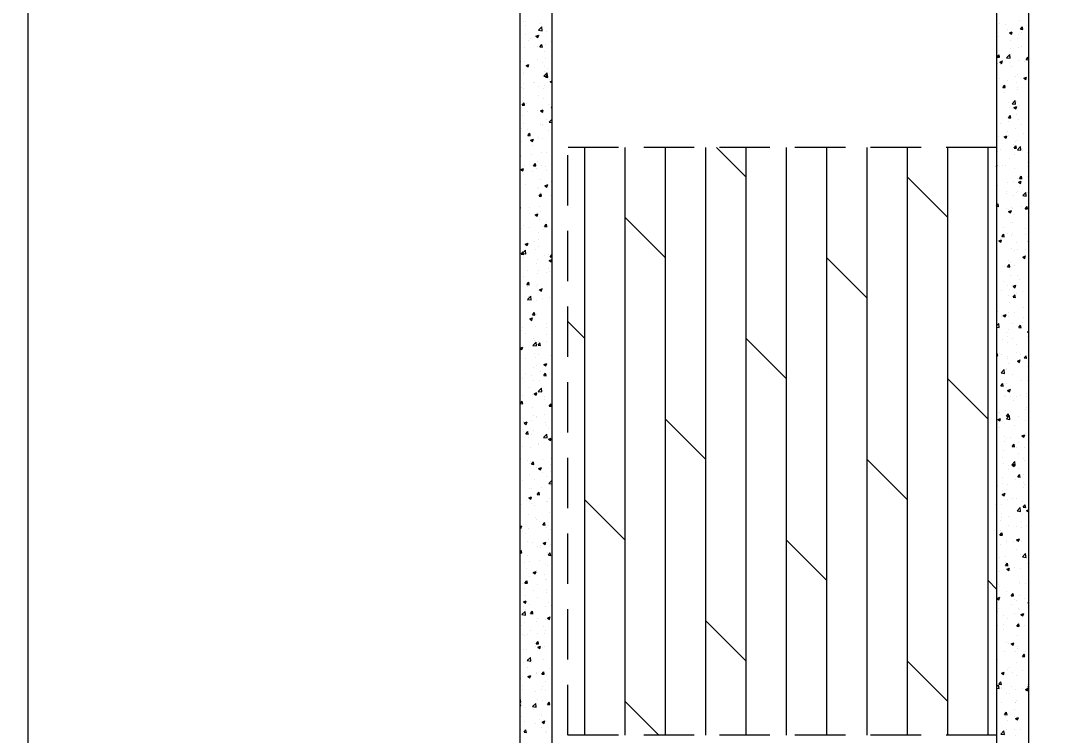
# Model space of a CAD drawing. Header units: millimetres. Extents: x 115500 to 206800, y -6300 to 53700.
# Drawn here: x 120652 to 127102, y 19598 to 24099 of the extents above; entities that cross this region are included whole.
import ezdxf

# ---------------------------------------------------------------- set-up
doc = ezdxf.new("R2010")
doc.units = ezdxf.units.MM
doc.linetypes.add('HIDDEN2', pattern=[4.7625, 3.175, -1.5875])
doc.layers.get('Defpoints').update_dxf_attribs({"color": 151, "lineweight": 9})
for name, color, linetype, lineweight in [('HT_Dim Grid$0$NDC_S_DIM', 1, 'Continuous', 15), ('NDC_S_BEAM', 3, 'HIDDEN2', 20), ('NDC_S_HATCH MATERIAL', 8, 'Continuous', 13), ('NDC_S_SLAB', 2, 'Continuous', 20)]:
    doc.layers.add(name, color=color, linetype=linetype, lineweight=lineweight)
doc.styles.add('HT_Dim Grid$0$NDC_DIM', font='', dxfattribs={"width": 0.75})
doc.styles.get('HT_Dim Grid$0$NDC_DIM').set_extended_font_data('Dotum')
doc.dimstyles.new('HT_Dim Grid$0$NDC_dim_150', dxfattribs={"dimscale": 150, "dimtxt": 2.5, "dimasz": 1.5, "dimexe": 1.5, "dimexo": 2.5, "dimgap": 1, "dimtad": 1, "dimdec": 0, "dimzin": 0, "dimdsep": 46, "dimtxsty": 'HT_Dim Grid$0$NDC_DIM', "dimblk": 'HT_Dim Grid$0$DIMMARK', "dimcen": 0.09, "dimdle": 1.2, "dimclrd": 1, "dimclre": 1, "dimclrt": 3, "dimadec": 0, "dimazin": 0, "dimtfac": 1, "dimtdec": 0, "dimtix": 1, "dimtofl": 0, "dimtmove": 0, "dimatfit": 3, "dimfxl": 8, "dimfxlon": 1, "dimtolj": 1, "dimtzin": 0, "dimarcsym": 0})

# ---------------------------------------------------------------- blocks, each defined once
blk = doc.blocks.new('HT_Dim Grid$0$DIMMARK')
at = {"layer": 'HT_Dim Grid$0$NDC_S_DIM', "color": 1}
blk.add_line((-1.5, 0), (1, 0), dxfattribs=at)
at = {"layer": 'HT_Dim Grid$0$NDC_S_DIM', "color": 2, "const_width": 0.1}
blk.add_lwpolyline([(-0.424, -0.424), (0.424, 0.424)], dxfattribs=at)
blk = doc.blocks.new('*D50')
at = {"layer": 'Defpoints', "color": 0, "ltscale": 200, "transparency": 16777216}
for p in [(117900, 38500), (130700, 38500), (130700, 8900)]:
    blk.add_point(p, dxfattribs=at)
at = {"layer": 'HT_Dim Grid$0$NDC_S_DIM', "color": 1, "lineweight": -2, "ltscale": 200, "transparency": 16777216}
for p, q in [((119100, 38500), (117675, 38500)), ((117900, 9125), (117900, 38275)), ((119100, 8900), (117675, 8900))]:
    blk.add_line(p, q, dxfattribs=at)
at = {"layer": 'HT_Dim Grid$0$NDC_S_DIM', "color": 1, "lineweight": -2, "ltscale": 200, "transparency": 16777216, "xscale": 225, "yscale": 225, "zscale": 225}
for p, rotation in [((117900, 38500), 90), ((117900, 8900), 270)]:
    blk.add_blockref('HT_Dim Grid$0$DIMMARK', p, dxfattribs=dict(at, rotation=rotation))
at = {"layer": 'HT_Dim Grid$0$NDC_S_DIM', "color": 3, "ltscale": 200, "transparency": 16777216, "insert": (117562.2, 23700), "char_height": 375, "attachment_point": 5, "rotation": 90, "style": 'HT_Dim Grid$0$NDC_DIM'}
blk.add_mtext('\\A1;29600', dxfattribs=at)
blk = doc.blocks.new('*D70')
at = {"layer": 'Defpoints', "color": 0, "ltscale": 200, "transparency": 16777216}
for p in [(119100, 28200), (130700, 28200), (130700, 19200)]:
    blk.add_point(p, dxfattribs=at)
at = {"layer": 'HT_Dim Grid$0$NDC_S_DIM', "color": 1, "lineweight": -2, "ltscale": 200, "transparency": 16777216}
for p, q in [((120300, 28200), (118875, 28200)), ((119100, 19425), (119100, 27975)), ((120300, 19200), (118875, 19200))]:
    blk.add_line(p, q, dxfattribs=at)
at = {"layer": 'HT_Dim Grid$0$NDC_S_DIM', "color": 1, "lineweight": -2, "ltscale": 200, "transparency": 16777216, "xscale": 225, "yscale": 225, "zscale": 225}
for p, rotation in [((119100, 28200), 90), ((119100, 19200), 270)]:
    blk.add_blockref('HT_Dim Grid$0$DIMMARK', p, dxfattribs=dict(at, rotation=rotation))
at = {"layer": 'HT_Dim Grid$0$NDC_S_DIM', "color": 3, "ltscale": 200, "transparency": 16777216, "insert": (118762.2, 23700), "char_height": 375, "attachment_point": 5, "rotation": 90, "style": 'HT_Dim Grid$0$NDC_DIM'}
blk.add_mtext('\\A1;9000', dxfattribs=at)

msp = doc.modelspace()

# ---------------------------------------------------------------- linework, layer by layer
at = {"layer": 'Defpoints'}
msp.add_lwpolyline([(120700, 48500), (201600, 48500), (201600, -1100), (120700, -1100)], close=True, dxfattribs=at)
msp.add_lwpolyline([(120700, 48500), (201600, 48500), (201600, -1100), (120700, -1100)], close=True, dxfattribs=at)
at = {"layer": 'NDC_S_BEAM', "ltscale": 100}
for p, q in [((126800, 23300), (124100, 23300)), ((124100, 19600), (124100, 23300)), ((126800, 19600), (124100, 19600))]:
    msp.add_line(p, q, dxfattribs=at)
at = {"layer": 'NDC_S_HATCH MATERIAL', "linetype": 'Continuous', "ltscale": 100}
for p, q in [((123821.6, 24095.5), (123821.6, 24095.5)), ((123832.7, 24070.5), (123832.7, 24070.5)), ((123834.3, 24095.7), (123834.3, 24095.7)), ((123915, 24037.9), (123934.8, 24058.5)), ((123928.9, 24083.2), (123928.9, 24083.2)), ((123937.6, 24034.3), (123934.8, 24058.5)), ((126815.7, 24082.2), (126815.7, 24082.2)), ((126855.1, 24076.5), (126855.1, 24076.5)), ((126944, 24098.5), (126944, 24098.5)), ((126950.8, 24044.3), (126963.1, 24058.9)), ((126965.7, 24042.9), (126962.8, 24058.8)), ((126990.7, 24070.8), (126990.7, 24070.8)), ((123831.3, 24011.2), (123831.3, 24011.2)), ((123898.9, 24000.4), (123911.6, 23991.8)), ((123899, 24000.4), (123916.7, 24007.2)), ((123911.6, 23991.8), (123916.7, 24007.2)), ((123915, 24038), (123937.6, 24034.5)), ((123918.6, 24006.6), (123918.6, 24006.6)), ((123963.2, 24030.2), (123963.2, 24030.2)), ((126812.6, 23997.6), (126812.6, 23997.6)), ((126869.9, 24042), (126869.9, 24042)), ((126881, 24021.9), (126898.8, 24028.7)), ((126881, 24021.8), (126893.6, 24013.3)), ((126893.6, 24013.3), (126898.8, 24028.6)), ((126940.9, 24013.9), (126940.9, 24013.9)), ((126950.8, 24044.3), (126966, 24042.9)), ((126957.2, 24024.9), (126957.2, 24024.9)), ((123828.2, 23926.6), (123828.2, 23926.6)), ((123854.2, 23972), (123854.2, 23972)), ((123862.1, 23983), (123862.1, 23983)), ((123907.7, 23937.9), (123907.7, 23937.9)), ((123924.2, 23933.1), (123936.4, 23947.7)), ((123924.2, 23933.1), (123939.4, 23931.8)), ((123939.1, 23931.7), (123936.1, 23947.7)), ((123960.1, 23945.7), (123960.1, 23945.7)), ((123989.8, 23966.3), (123989.8, 23966.3)), ((126886.6, 23975.8), (126886.6, 23975.8)), ((126930.8, 23986.2), (126930.8, 23986.2)), ((126937.8, 23929.3), (126937.8, 23929.3)), ((126954, 23933.1), (126954, 23933.1)), ((123955.7, 23903.9), (123955.7, 23903.9)), ((126803.9, 23869.2), (126816.1, 23883.8)), ((126803.9, 23869.2), (126819.1, 23867.8)), ((126809.5, 23913.1), (126809.5, 23913.1)), ((126818.8, 23867.8), (126815.8, 23883.7)), ((126863.2, 23864.9), (126883, 23885.5)), ((126863.2, 23865), (126885.8, 23861.5)), ((126879.6, 23871.9), (126879.6, 23871.9)), ((126885.8, 23861.3), (126882.9, 23885.5)), ((126890.4, 23924.7), (126890.4, 23924.7)), ((126986.1, 23853.2), (126998.3, 23867.8)), ((127000, 23857.1), (126998, 23867.8)), ((123803.7, 23842.9), (123803.7, 23842.9)), ((123825.1, 23842.1), (123825.1, 23842.1)), ((123837.1, 23816.2), (123849.8, 23807.6)), ((123837.2, 23816.2), (123854.9, 23823.1)), ((123849.8, 23807.6), (123854.9, 23823)), ((123888.9, 23803.7), (123888.9, 23803.7)), ((123908.1, 23855.1), (123908.1, 23855.1)), ((123939.3, 23837.2), (123939.3, 23837.2)), ((123952.5, 23812.1), (123952.5, 23812.1)), ((123957, 23861.1), (123957, 23861.1)), ((123968.9, 23799.3), (123968.9, 23799.3)), ((126806.4, 23828.5), (126806.4, 23828.5)), ((126819.2, 23837.7), (126837, 23844.5)), ((126819.2, 23837.6), (126831.8, 23829.1)), ((126823.6, 23824.6), (126823.6, 23824.6)), ((126831.8, 23829.1), (126837, 23844.4)), ((126837.2, 23846), (126837.2, 23846)), ((126887.2, 23832.9), (126887.2, 23832.9)), ((126890.7, 23811.9), (126890.7, 23811.9)), ((126934.7, 23844.8), (126934.7, 23844.8)), ((126972.8, 23840.3), (126972.8, 23840.3)), ((126983.4, 23845.6), (126983.4, 23845.6)), ((126986.1, 23853.2), (127000, 23852)), ((123820.8, 23773.9), (123820.8, 23773.9)), ((123822, 23757.5), (123822, 23757.5)), ((123948.7, 23748.4), (123968.5, 23769)), ((123948.7, 23748.5), (123971.3, 23745)), ((123953.9, 23776.5), (123953.9, 23776.5)), ((123959.4, 23742.1), (123971.7, 23756.7)), ((123959.4, 23742.1), (123974.6, 23740.7)), ((123971.2, 23744.9), (123968.4, 23769)), ((123974.3, 23740.7), (123971.4, 23756.6)), ((126803.3, 23744), (126803.3, 23744)), ((126916.6, 23745.4), (126916.6, 23745.4)), ((126931.6, 23760.2), (126931.6, 23760.2)), ((126970.8, 23735.4), (126988.6, 23742.2)), ((126970.8, 23735.3), (126983.4, 23726.8)), ((126983.4, 23726.8), (126988.6, 23742.2)), ((123807.8, 23679), (123807.8, 23679)), ((123818.9, 23672.9), (123818.9, 23672.9)), ((123822.1, 23703.6), (123822.1, 23703.6)), ((123885.7, 23711.9), (123885.7, 23711.9)), ((123889.8, 23707.4), (123889.8, 23707.4)), ((123917.8, 23685), (123917.8, 23685)), ((123943.3, 23673.3), (123943.3, 23673.3)), ((123950.8, 23692), (123950.8, 23692)), ((123981.9, 23724.6), (123981.9, 23724.6)), ((123988.7, 23713.9), (124000, 23706.3)), ((123988.8, 23714), (124000, 23718.3)), ((126820.4, 23732.8), (126820.4, 23732.8)), ((126839.1, 23678.1), (126851.4, 23692.7)), ((126839.1, 23678.1), (126854.3, 23676.8)), ((126854, 23676.7), (126851.1, 23692.6)), ((126869.2, 23720.3), (126869.2, 23720.3)), ((126922.2, 23711.2), (126922.2, 23711.2)), ((126928.5, 23675.7), (126928.5, 23675.7)), ((123818.8, 23611.7), (123818.8, 23611.7)), ((123915, 23624.4), (123915, 23624.4)), ((123947.7, 23607.4), (123947.7, 23607.4)), ((126800.2, 23659.4), (126800.2, 23659.4)), ((126849.7, 23645.2), (126849.7, 23645.2)), ((126930, 23664.6), (126930, 23664.6)), ((123812.5, 23567), (123824.7, 23581.5)), ((123812.5, 23567), (123827.7, 23565.6)), ((123815.8, 23588.4), (123815.8, 23588.4)), ((123827.4, 23565.6), (123824.4, 23581.5)), ((123839.3, 23578.3), (123839.3, 23578.3)), ((123974.8, 23572.6), (123974.8, 23572.6)), ((123994.7, 23551), (124000, 23557.4)), ((123994.7, 23551), (124000, 23550.5)), ((126872.8, 23581.4), (126872.8, 23581.4)), ((126878.9, 23550.2), (126878.9, 23550.2)), ((126896.9, 23575.4), (126916.7, 23596)), ((126896.9, 23575.5), (126919.4, 23572)), ((126909, 23551.2), (126926.8, 23558.1)), ((126909, 23551.2), (126921.6, 23542.6)), ((126919.4, 23571.9), (126916.6, 23596)), ((126921.6, 23542.6), (126926.8, 23558)), ((126925.4, 23591.1), (126925.4, 23591.1)), ((126926.3, 23547.2), (126926.3, 23547.2)), ((126943.3, 23566.2), (126943.3, 23566.2)), ((123812.7, 23503.8), (123812.7, 23503.8)), ((123848.2, 23524.2), (123848.2, 23524.2)), ((123907.3, 23533.4), (123907.3, 23533.4)), ((123926.9, 23529.7), (123939.6, 23521.2)), ((123927, 23529.8), (123944.8, 23536.6)), ((123939.6, 23521.2), (123944.7, 23536.5)), ((123944.6, 23522.9), (123944.6, 23522.9)), ((123968.2, 23477.7), (123968.2, 23477.7)), ((123982.4, 23458.9), (124000, 23477.3)), ((126874.4, 23487), (126886.6, 23501.6)), ((126874.4, 23487), (126889.6, 23485.7)), ((126889.3, 23485.7), (126886.3, 23501.6)), ((126922.4, 23506.6), (126922.4, 23506.6)), ((123809.6, 23419.3), (123809.6, 23419.3)), ((123820.1, 23452.2), (123820.1, 23452.2)), ((123843.3, 23414.4), (123843.3, 23414.4)), ((123925.4, 23442.8), (123925.4, 23442.8)), ((123941.6, 23438.3), (123941.6, 23438.3)), ((123941.8, 23445.2), (123941.8, 23445.2)), ((123982.3, 23459), (124000, 23456.3)), ((126822.2, 23452.3), (126822.2, 23452.3)), ((126876.5, 23466), (126876.5, 23466)), ((126919.3, 23422), (126919.3, 23422)), ((126940.1, 23474.4), (126940.1, 23474.4)), ((126957.8, 23446.5), (126957.8, 23446.5)), ((123847.7, 23375.9), (123860, 23390.5)), ((123847.7, 23375.9), (123862.9, 23374.6)), ((123862.6, 23374.5), (123859.7, 23390.4)), ((123865.2, 23345.6), (123883, 23352.4)), ((123877.8, 23337), (123882.9, 23352.4)), ((123917.1, 23363.4), (123917.1, 23363.4)), ((123938.5, 23353.8), (123938.5, 23353.8)), ((123938.6, 23353.4), (123938.6, 23353.4)), ((123978.9, 23408.6), (123978.9, 23408.6)), ((126809.7, 23365.8), (126809.7, 23365.8)), ((126847.2, 23367), (126865, 23373.9)), ((126847.2, 23367), (126859.8, 23358.5)), ((126859.8, 23358.5), (126865, 23373.8)), ((126868.4, 23398.7), (126868.4, 23398.7)), ((126873.3, 23374.2), (126873.3, 23374.2)), ((126969.5, 23386.9), (126969.5, 23386.9)), ((123806.5, 23334.7), (123806.5, 23334.7)), ((123865.1, 23345.5), (123877.8, 23337)), ((123874.9, 23313.7), (123874.9, 23313.7)), ((123875, 23345), (123875, 23345)), ((124206, 19600), (124206, 23300)), ((124460, 19600), (124460, 23300)), ((124714, 19600), (124714, 23300)), ((124968, 19600), (124968, 23300)), ((125221.9, 23113.9), (125035.9, 23300)), ((125222, 19600), (125222, 23300)), ((125476, 19600), (125476, 23300)), ((125730, 19600), (125730, 23300)), ((125984, 19600), (125984, 23300)), ((126238, 19600), (126238, 23300)), ((126492, 19600), (126492, 23300)), ((126746, 19600), (126746, 23300)), ((126826.3, 23288.3), (126826.3, 23288.3)), ((126902.7, 23286.7), (126902.7, 23286.7)), ((126908.4, 23316.7), (126908.4, 23316.7)), ((126909.6, 23296), (126921.9, 23310.6)), ((126909.6, 23296), (126924.8, 23294.7)), ((126916.2, 23337.5), (126916.2, 23337.5)), ((126924.5, 23294.6), (126921.6, 23310.5)), ((126929.3, 23342.9), (126929.3, 23342.9)), ((126930.5, 23286), (126953.1, 23282.5)), ((126930.6, 23285.9), (126950.4, 23306.5)), ((126953.1, 23282.4), (126950.3, 23306.5)), ((126961.9, 23282.6), (126961.9, 23282.6)), ((123803.5, 23250.2), (123803.5, 23250.2)), ((123808.2, 23244.8), (123808.2, 23244.8)), ((123871.8, 23253.2), (123871.8, 23253.2)), ((123935.4, 23269.2), (123935.4, 23269.2)), ((123968, 23265.8), (123968, 23265.8)), ((126806.5, 23274), (126806.5, 23274)), ((126878.1, 23228.6), (126878.1, 23228.6)), ((126913.1, 23252.9), (126913.1, 23252.9)), ((126998.8, 23264.8), (127000, 23265.2)), ((126998.8, 23264.7), (127000, 23263.9)), ((123800.4, 23165.6), (123800.4, 23165.6)), ((123803.3, 23161.3), (123816, 23152.8)), ((123803.4, 23161.4), (123821.2, 23168.2)), ((123804.9, 23153), (123804.9, 23153)), ((123816, 23152.8), (123821.1, 23168.2)), ((123825.4, 23183.9), (123825.4, 23183.9)), ((123883, 23184.8), (123895.2, 23199.4)), ((123883, 23184.8), (123898.2, 23183.5)), ((123897.9, 23183.5), (123894.9, 23199.4)), ((123901.1, 23165.7), (123901.1, 23165.7)), ((123906.6, 23211.8), (123906.6, 23211.8)), ((123932.3, 23184.7), (123932.3, 23184.7)), ((123961, 23178.1), (123961, 23178.1)), ((123967.4, 23156), (123967.4, 23156)), ((126800, 23188.5), (126803.2, 23189.7)), ((126800, 23180.2), (126803.2, 23189.6)), ((126835.8, 23186.5), (126835.8, 23186.5)), ((126857.8, 23187.6), (126857.8, 23187.6)), ((126910, 23168.3), (126910, 23168.3)), ((126993.4, 23181.9), (126993.4, 23181.9)), ((126996.3, 23207.6), (126996.3, 23207.6)), ((123819.3, 23130.6), (123819.3, 23130.6)), ((123878.9, 23149.7), (123878.9, 23149.7)), ((123929.2, 23100.1), (123929.2, 23100.1)), ((126491.9, 22859.9), (126237.9, 23113.9)), ((126929.4, 23107.4), (126929.4, 23107.4)), ((126944.9, 23104.9), (126957.1, 23119.5)), ((126944.9, 23104.9), (126960.1, 23103.6)), ((126959.8, 23103.5), (126956.8, 23119.5)), ((126993, 23115.8), (126993, 23115.8)), ((123834.3, 23065.5), (123834.3, 23065.5)), ((123910.4, 23049), (123910.4, 23049)), ((123916.3, 23041.7), (123916.3, 23041.7)), ((123955, 23059.1), (123972.8, 23066)), ((123955, 23059.1), (123967.6, 23050.5)), ((123967.6, 23050.6), (123972.7, 23065.9)), ((123994.7, 23086.6), (123994.7, 23086.6)), ((126808.4, 23057.8), (126808.4, 23057.8)), ((126861.9, 23023.7), (126861.9, 23023.7)), ((126867.7, 23077.1), (126867.7, 23077.1)), ((126906.9, 23083.8), (126906.9, 23083.8)), ((126937, 23080.6), (126954.8, 23087.4)), ((126937, 23080.5), (126949.6, 23072)), ((126944, 23052.1), (126944, 23052.1)), ((126949.6, 23072), (126954.8, 23087.3)), ((123918.2, 22993.8), (123930.5, 23008.4)), ((123918.2, 22993.8), (123933.4, 22992.5)), ((123926.1, 23015.5), (123926.1, 23015.5)), ((123927.9, 22986.4), (123927.9, 22986.4)), ((123933.1, 22992.4), (123930.2, 23008.3)), ((123991.5, 22994.8), (123991.5, 22994.8)), ((126862.6, 23007.2), (126862.6, 23007.2)), ((126903.8, 22999.2), (126903.8, 22999.2)), ((126926.2, 23015.6), (126926.2, 23015.6)), ((126928.5, 23021.3), (126928.5, 23021.3)), ((126964.2, 22996.6), (126986.8, 22993.1)), ((126964.3, 22996.5), (126984, 23017.1)), ((126986.8, 22992.9), (126984, 23017.1)), ((126997.5, 23018), (126997.5, 23018)), ((123801.2, 22918.5), (123800, 22928.7)), ((123800, 22918.8), (123801.2, 22918.6)), ((123861, 22919.2), (123861, 22919.2)), ((123923, 22931), (123923, 22931)), ((123924.7, 22894.6), (123924.7, 22894.6)), ((123996.6, 22913.5), (123996.6, 22913.5)), ((126800, 22932.3), (126810.2, 22944.4)), ((126800, 22929.6), (126813.1, 22928.5)), ((126812.8, 22928.4), (126809.9, 22944.3)), ((126859.4, 22915.4), (126859.4, 22915.4)), ((126875.2, 22896.4), (126893, 22903.2)), ((126875.2, 22896.3), (126887.8, 22887.8)), ((126877.4, 22907), (126877.4, 22907)), ((126887.8, 22887.8), (126893, 22903.2)), ((126893.4, 22923), (126893.4, 22923)), ((126900.7, 22914.7), (126900.7, 22914.7)), ((126955.6, 22928.1), (126955.6, 22928.1)), ((126980.1, 22913.9), (126992.4, 22928.5)), ((126980.1, 22913.9), (126995.3, 22912.5)), ((126995, 22912.5), (126992.1, 22928.4)), ((123861.1, 22886.2), (123861.1, 22886.2)), ((123893.1, 22874.9), (123905.8, 22866.4)), ((123893.2, 22875), (123911, 22881.8)), ((123905.8, 22890.2), (123905.8, 22890.2)), ((123905.8, 22866.4), (123910.9, 22881.7)), ((123914.5, 22885.1), (123914.5, 22885.1)), ((123919.9, 22846.4), (123919.9, 22846.4)), ((123966.7, 22834.4), (123966.7, 22834.4)), ((124713.9, 22605.9), (124459.9, 22859.9)), ((126897.6, 22830.1), (126897.6, 22830.1)), ((123810.5, 22790.1), (123810.5, 22790.1)), ((123818.6, 22809), (123818.6, 22809)), ((123857.9, 22794.4), (123857.9, 22794.4)), ((123946, 22784.4), (123946, 22784.4)), ((123953.5, 22802.7), (123965.7, 22817.3)), ((123953.5, 22802.7), (123968.6, 22801.4)), ((123954.1, 22807.1), (123954.1, 22807.1)), ((123968.3, 22801.3), (123965.4, 22817.3)), ((126844, 22793.2), (126844, 22793.2)), ((126888.8, 22827.9), (126888.8, 22827.9)), ((126979.6, 22787.5), (126979.6, 22787.5)), ((123887.2, 22706.9), (123887.2, 22706.9)), ((123915.6, 22720.1), (123915.6, 22720.1)), ((123916.8, 22761.9), (123916.8, 22761.9)), ((126813.4, 22712.2), (126831.2, 22719)), ((126813.4, 22712.1), (126826, 22703.6)), ((126821.9, 22727.7), (126821.9, 22727.7)), ((126826, 22703.6), (126831.2, 22719)), ((126833.2, 22738.8), (126845.4, 22753.4)), ((126833.2, 22738.8), (126848.4, 22737.4)), ((126848.1, 22737.4), (126845.1, 22753.3)), ((126866.9, 22755.4), (126866.9, 22755.4)), ((126894.6, 22745.6), (126894.6, 22745.6)), ((126897.5, 22759.1), (126897.5, 22759.1)), ((126982.4, 22748.9), (126982.4, 22748.9)), ((126997.9, 22707), (127000, 22709.1)), ((126997.9, 22707.1), (127000, 22706.8)), ((123806.5, 22627.6), (123818.8, 22642.2)), ((123812.3, 22632.6), (123832.1, 22653.2)), ((123821.4, 22626.2), (123818.5, 22642.1)), ((123831.3, 22690.7), (123844, 22682.2)), ((123831.4, 22690.8), (123849.2, 22697.6)), ((123834.9, 22629), (123832.1, 22653.2)), ((123844, 22682.2), (123849.1, 22697.5)), ((123896.6, 22654.6), (123896.6, 22654.6)), ((123913.8, 22677.3), (123913.8, 22677.3)), ((126891.5, 22661), (126891.5, 22661)), ((126915.5, 22648.7), (126915.5, 22648.7)), ((126927.8, 22699.6), (126927.8, 22699.6)), ((126929, 22658.4), (126929, 22658.4)), ((126979.1, 22657.1), (126979.1, 22657.1)), ((123806.5, 22627.6), (123821.7, 22626.3)), ((123812.3, 22632.7), (123834.9, 22629.2)), ((123814.5, 22626.2), (123814.5, 22626.2)), ((123820.4, 22606.7), (123820.4, 22606.7)), ((123910.7, 22592.8), (123910.7, 22592.8)), ((123950.1, 22620.5), (123950.1, 22620.5)), ((123980.8, 22627.9), (123980.8, 22627.9)), ((123983, 22588.5), (124000, 22595)), ((123983, 22588.4), (123995.6, 22579.9)), ((123988.7, 22611.7), (124000, 22625.1)), ((123988.7, 22611.7), (124000, 22610.7)), ((123995.6, 22579.9), (124000, 22593)), ((125983.9, 22351.9), (125729.9, 22605.9)), ((126876.7, 22585.3), (126876.7, 22585.3)), ((126888.4, 22576.5), (126888.4, 22576.5)), ((126965, 22609.9), (126982.8, 22616.8)), ((126965, 22609.9), (126977.6, 22601.4)), ((126977.6, 22601.4), (126982.8, 22616.7)), ((123846, 22525.5), (123846, 22525.5)), ((123905.1, 22568.5), (123905.1, 22568.5)), ((123907.6, 22508.2), (123907.6, 22508.2)), ((123914, 22527.7), (123914, 22527.7)), ((123965.9, 22512.8), (123965.9, 22512.8)), ((123977.6, 22536), (123977.6, 22536)), ((123981.6, 22519.8), (123981.6, 22519.8)), ((126848.7, 22548.5), (126848.7, 22548.5)), ((126868.4, 22547.7), (126880.7, 22562.3)), ((126868.4, 22547.7), (126883.6, 22546.4)), ((126879.6, 22528.6), (126879.6, 22528.6)), ((126883.3, 22546.3), (126880.4, 22562.2)), ((126912.3, 22556.9), (126912.3, 22556.9)), ((123817.8, 22487.3), (123817.8, 22487.3)), ((123841.8, 22436.6), (123854, 22451.1)), ((123856.7, 22435.2), (123853.7, 22451.1)), ((126845.5, 22456.7), (126845.5, 22456.7)), ((126885.3, 22491.9), (126885.3, 22491.9)), ((126933.1, 22494.4), (126933.1, 22494.4)), ((126941.7, 22469.4), (126941.7, 22469.4)), ((123841.8, 22436.5), (123856.9, 22435.2)), ((123847.2, 22427.5), (123847.2, 22427.5)), ((123904.5, 22423.7), (123904.5, 22423.7)), ((123910.8, 22435.9), (123910.8, 22435.9)), ((123914.8, 22398.4), (123914.8, 22398.4)), ((123921.2, 22404.3), (123939, 22411.1)), ((123921.2, 22404.2), (123933.8, 22395.7)), ((123932.2, 22390), (123932.2, 22390)), ((123933.8, 22395.7), (123938.9, 22411.1)), ((126829, 22399.5), (126829, 22399.5)), ((126866.2, 22433.8), (126866.2, 22433.8)), ((126882.2, 22407.4), (126882.2, 22407.4)), ((126903.2, 22425.8), (126921, 22432.6)), ((126903.2, 22425.7), (126915.8, 22417.2)), ((126915.8, 22417.2), (126921, 22432.5)), ((126964.6, 22393.7), (126964.6, 22393.7)), ((123844, 22335.7), (123844, 22335.7)), ((123846, 22343.1), (123865.8, 22363.7)), ((123846, 22343.2), (123868.5, 22339.7)), ((123850.1, 22361.6), (123850.1, 22361.6)), ((123868.5, 22339.6), (123865.7, 22363.7)), ((123901.4, 22339.1), (123901.4, 22339.1)), ((123940.2, 22348.3), (123940.2, 22348.3)), ((123985.7, 22355.8), (123985.7, 22355.8)), ((126874.9, 22369.2), (126874.9, 22369.2)), ((126879.1, 22322.8), (126879.1, 22322.8)), ((126903.7, 22356.6), (126915.9, 22371.2)), ((126903.7, 22356.6), (126918.8, 22355.3)), ((126918.5, 22355.3), (126915.6, 22371.2)), ((126927, 22378), (126927, 22378)), ((123877, 22245.5), (123889.3, 22260.1)), ((123881.6, 22260.9), (123881.6, 22260.9)), ((123891.9, 22244.1), (123889, 22260)), ((123898.3, 22254.5), (123898.3, 22254.5)), ((126808, 22269), (126808, 22269)), ((126875.9, 22263.7), (126875.9, 22263.7)), ((126915.2, 22263.9), (126915.2, 22263.9)), ((126968.5, 22290.1), (126968.5, 22290.1)), ((123859.4, 22220.1), (123877.2, 22226.9)), ((123859.4, 22220.1), (123872, 22211.5)), ((123872, 22211.5), (123877.1, 22226.9)), ((123873.3, 22248.2), (123873.3, 22248.2)), ((123877, 22245.5), (123892.2, 22244.2)), ((123904.3, 22246.9), (123904.3, 22246.9)), ((123965.2, 22191.1), (123965.2, 22191.1)), ((124206, 22097.9), (124100, 22203.9)), ((126800, 22176.1), (126814, 22190.7)), ((126816.7, 22166.6), (126813.9, 22190.7)), ((126833.1, 22235.5), (126833.1, 22235.5)), ((126841.4, 22241.6), (126859.2, 22248.4)), ((126841.4, 22241.5), (126854, 22233)), ((126854, 22233), (126859.2, 22248.3)), ((126876, 22238.2), (126876, 22238.2)), ((126901.6, 22189.9), (126901.6, 22189.9)), ((126965.2, 22198.3), (126965.2, 22198.3)), ((126968.7, 22229.8), (126968.7, 22229.8)), ((123806.5, 22148), (123806.5, 22148)), ((123817.1, 22165.7), (123817.1, 22165.7)), ((123832.2, 22131.1), (123832.2, 22131.1)), ((123895.2, 22170), (123895.2, 22170)), ((123966.9, 22169.1), (123966.9, 22169.1)), ((123967.8, 22125.3), (123967.8, 22125.3)), ((126800, 22169.3), (126816.7, 22166.7)), ((126864.6, 22134.8), (126864.6, 22134.8)), ((126872.9, 22153.7), (126872.9, 22153.7)), ((126938.9, 22165.6), (126951.2, 22180.2)), ((126938.9, 22165.6), (126954.1, 22164.3)), ((126953.8, 22164.2), (126950.8, 22180.1)), ((126993, 22139.2), (127000, 22134.5)), ((126993.1, 22139.3), (127000, 22142)), ((123879.7, 22053.6), (123899.5, 22074.2)), ((123885.7, 22096.9), (123885.7, 22096.9)), ((123892.1, 22085.4), (123892.1, 22085.4)), ((123902.2, 22050.1), (123899.4, 22074.2)), ((123900.1, 22068.9), (123900.1, 22068.9)), ((123912.3, 22054.4), (123924.5, 22069)), ((123914.1, 22076.8), (123914.1, 22076.8)), ((123927.1, 22053.1), (123924.2, 22069)), ((123963.7, 22077.3), (123963.7, 22077.3)), ((125475.9, 21843.9), (125221.9, 22097.9)), ((126834.8, 22089.8), (126834.8, 22089.8)), ((126865.4, 22112.1), (126865.4, 22112.1)), ((126869.8, 22069.1), (126869.8, 22069.1)), ((126898.4, 22098.1), (126898.4, 22098.1)), ((126926.3, 22056.4), (126926.3, 22056.4)), ((126994.6, 22110.8), (126994.6, 22110.8)), ((123800, 22036.9), (123815.4, 22042.8)), ((123800, 22034.2), (123810.2, 22027.3)), ((123810.2, 22027.3), (123815.3, 22042.7)), ((123879.6, 22053.7), (123902.2, 22050.2)), ((123889.1, 22000.9), (123889.1, 22000.9)), ((123912.3, 22054.4), (123927.4, 22053.1)), ((123917.2, 21996.2), (123917.2, 21996.2)), ((126800, 22000), (126804.2, 22005.1)), ((126806.8, 21989.1), (126803.9, 22005)), ((126815.2, 22005), (126815.2, 22005)), ((126831.6, 21997.9), (126831.6, 21997.9)), ((126927.8, 22010.6), (126927.8, 22010.6)), ((126950.8, 21999.3), (126950.8, 21999.3)), ((126998.7, 22003.6), (126998.7, 22003.6)), ((123833.3, 21968.7), (123833.3, 21968.7)), ((123896.9, 21977.1), (123896.9, 21977.1)), ((123949.2, 21933.7), (123967, 21940.5)), ((123949.2, 21933.6), (123961.8, 21925.1)), ((123961.8, 21925.1), (123967, 21940.4)), ((123993.1, 21989.8), (123993.1, 21989.8)), ((126800, 21989.8), (126807.1, 21989.1)), ((126866.8, 21984.6), (126866.8, 21984.6)), ((126868.7, 21970.9), (126868.7, 21970.9)), ((126875.2, 21942.1), (126875.2, 21942.1)), ((126931.2, 21955), (126943.9, 21946.5)), ((126931.3, 21955.1), (126949, 21961.9)), ((126943.9, 21946.5), (126949, 21961.9)), ((126974.2, 21974.5), (126986.4, 21989.1)), ((126974.2, 21974.5), (126989.3, 21973.2)), ((126989, 21973.1), (126986.1, 21989.1)), ((123830.1, 21876.9), (123830.1, 21876.9)), ((123867.8, 21866.4), (123867.8, 21866.4)), ((123886, 21916.3), (123886, 21916.3)), ((123903.6, 21925.2), (123903.6, 21925.2)), ((123926.3, 21889.6), (123926.3, 21889.6)), ((123947.5, 21863.4), (123959.7, 21878)), ((123947.5, 21863.4), (123962.7, 21862.1)), ((123962.4, 21862), (123959.4, 21877.9)), ((123964.4, 21869.5), (123964.4, 21869.5)), ((126827.8, 21880.7), (126850.4, 21877.2)), ((126827.9, 21880.6), (126847.7, 21901.2)), ((126850.4, 21877.1), (126847.6, 21901.2)), ((126861, 21910.4), (126861, 21910.4)), ((126863.7, 21900), (126863.7, 21900)), ((126900.2, 21870.2), (126900.2, 21870.2)), ((126995.6, 21919.1), (126995.6, 21919.1)), ((123816.3, 21844.1), (123816.3, 21844.1)), ((123882.9, 21831.8), (123882.9, 21831.8)), ((123921.3, 21832.3), (123921.3, 21832.3)), ((126745.9, 21589.9), (126491.9, 21843.9)), ((126827.2, 21799.4), (126839.5, 21814)), ((126827.2, 21799.4), (126842.4, 21798.1)), ((126842.1, 21798), (126839.1, 21813.9)), ((126860.6, 21815.5), (126860.6, 21815.5)), ((126954.6, 21831.4), (126954.6, 21831.4)), ((126992.5, 21834.5), (126992.5, 21834.5)), ((123817.2, 21737.3), (123817.2, 21737.3)), ((123859.4, 21789.4), (123859.4, 21789.4)), ((123879.8, 21747.2), (123879.8, 21747.2)), ((123887.4, 21749.5), (123905.2, 21756.3)), ((123887.4, 21749.4), (123900, 21740.9)), ((123900, 21740.9), (123905.2, 21756.2)), ((123913.3, 21764.3), (123935.9, 21760.8)), ((123913.3, 21755.2), (123913.3, 21755.2)), ((123913.4, 21764.2), (123933.1, 21784.8)), ((123935.9, 21760.6), (123933.1, 21784.8)), ((126850.8, 21740.4), (126850.8, 21740.4)), ((126864.7, 21790.5), (126864.7, 21790.5)), ((126869.4, 21770.9), (126887.2, 21777.8)), ((126869.4, 21770.9), (126882.1, 21762.3)), ((126882, 21762.3), (126887.2, 21777.7)), ((126925.5, 21734.7), (126925.5, 21734.7)), ((126951.3, 21739.6), (126951.3, 21739.6)), ((126986.4, 21734.7), (126986.4, 21734.7)), ((126989.4, 21750), (126989.4, 21750)), ((123800.6, 21688.3), (123812.8, 21702.9)), ((123800.6, 21688.3), (123815.7, 21686.9)), ((123815.4, 21686.9), (123812.5, 21702.8)), ((123952.8, 21731.6), (123952.8, 21731.6)), ((123953, 21710.4), (123953, 21710.4)), ((123982.7, 21672.3), (123995, 21686.9)), ((123982.7, 21672.3), (123997.9, 21671)), ((123997.6, 21670.9), (123994.7, 21686.9)), ((126857.5, 21730.9), (126857.5, 21730.9)), ((126887.7, 21731.2), (126887.7, 21731.2)), ((126904.3, 21706.3), (126904.3, 21706.3)), ((123876.7, 21662.7), (123876.7, 21662.7)), ((123886.2, 21610.2), (123886.2, 21610.2)), ((123949.8, 21618.5), (123949.8, 21618.5)), ((126800.2, 21611.3), (126800.2, 21611.3)), ((126820.9, 21631), (126820.9, 21631)), ((126854.4, 21646.4), (126854.4, 21646.4)), ((126861.6, 21591.2), (126881.3, 21611.8)), ((126862.5, 21608.4), (126874.7, 21623)), ((126862.5, 21608.4), (126877.6, 21607)), ((126877.3, 21607), (126874.4, 21622.9)), ((126874.4, 21620.4), (126874.4, 21620.4)), ((126884.1, 21587.6), (126881.3, 21611.8)), ((126884.5, 21639.4), (126884.5, 21639.4)), ((126935.8, 21605.6), (126935.8, 21605.6)), ((126980.7, 21652), (126980.7, 21652)), ((126986.3, 21665.4), (126986.3, 21665.4)), ((123821.3, 21573.4), (123821.3, 21573.4)), ((123825.6, 21565.3), (123843.4, 21572.1)), ((123825.6, 21565.2), (123838.2, 21556.7)), ((123838.2, 21556.7), (123843.3, 21572.1)), ((123873.6, 21578.1), (123873.6, 21578.1)), ((123902.8, 21603.6), (123902.8, 21603.6)), ((123903.4, 21601.8), (123903.4, 21601.8)), ((123956.9, 21567.7), (123956.9, 21567.7)), ((123963.7, 21547.8), (123963.7, 21547.8)), ((124968, 21335.9), (124713.9, 21589.9)), ((126807.6, 21586.7), (126825.4, 21593.6)), ((126807.6, 21586.7), (126820.2, 21578.2)), ((126820.2, 21578.2), (126825.4, 21593.5)), ((126851.3, 21561.8), (126851.3, 21561.8)), ((126861.5, 21591.3), (126884.1, 21587.8)), ((126913.9, 21551.9), (126913.9, 21551.9)), ((126983.2, 21580.8), (126983.2, 21580.8)), ((123815.6, 21522.4), (123815.6, 21522.4)), ((123819.4, 21510), (123819.4, 21510)), ((123835.8, 21497.2), (123848, 21511.8)), ((123835.8, 21497.2), (123851, 21495.9)), ((123850.7, 21495.8), (123847.7, 21511.7)), ((123870.5, 21493.6), (123870.5, 21493.6)), ((123883, 21518.4), (123883, 21518.4)), ((123947, 21474.7), (123966.8, 21495.3)), ((123969.6, 21471.2), (123966.8, 21495.3)), ((123979.2, 21531), (123979.2, 21531)), ((126817.7, 21539.2), (126817.7, 21539.2)), ((126848.2, 21477.2), (126848.2, 21477.2)), ((126886.4, 21475.8), (126886.4, 21475.8)), ((126959.2, 21484.4), (126971.9, 21475.9)), ((126959.3, 21484.5), (126977, 21491.3)), ((126971.9, 21475.9), (126977, 21491.2)), ((126980.2, 21496.3), (126980.2, 21496.3)), ((123816.2, 21418.2), (123816.2, 21418.2)), ((123852.8, 21472.7), (123852.8, 21472.7)), ((123912.4, 21430.9), (123912.4, 21430.9)), ((123912.6, 21433.5), (123912.6, 21433.5)), ((123947, 21474.8), (123969.6, 21471.3)), ((123977.2, 21463), (123995, 21469.9)), ((123977.2, 21463), (123989.8, 21454.4)), ((123988.4, 21467), (123988.4, 21467)), ((123989.8, 21454.4), (123995, 21469.8)), ((123997.8, 21426.9), (123997.8, 21426.9)), ((126804.3, 21447.4), (126804.3, 21447.4)), ((126847.1, 21451.7), (126847.1, 21451.7)), ((126863.9, 21468.9), (126863.9, 21468.9)), ((126897.7, 21417.3), (126909.9, 21431.9)), ((126897.7, 21417.3), (126912.9, 21416)), ((126912.6, 21415.9), (126909.6, 21431.8)), ((126924.8, 21413.1), (126924.8, 21413.1)), ((126939.9, 21441.6), (126939.9, 21441.6)), ((126977.1, 21411.7), (126977.1, 21411.7)), ((123867.4, 21409), (123867.4, 21409)), ((126845.1, 21392.7), (126845.1, 21392.7)), ((126940.7, 21372.6), (126940.7, 21372.6)), ((123803.4, 21342.9), (123803.4, 21342.9)), ((123845.5, 21330.7), (123845.5, 21330.7)), ((123856.9, 21308.8), (123856.9, 21308.8)), ((123864.3, 21324.4), (123864.3, 21324.4)), ((123871, 21306.2), (123883.3, 21320.7)), ((123871, 21306.1), (123886.2, 21304.8)), ((123885.9, 21304.8), (123883, 21320.7)), ((123915.4, 21278.8), (123933.2, 21285.7)), ((123928, 21270.3), (123933.2, 21285.6)), ((123939, 21337.2), (123939, 21337.2)), ((123992.5, 21303), (123992.5, 21303)), ((123994.8, 21342.3), (123994.8, 21342.3)), ((126237.9, 21081.9), (125983.9, 21335.9)), ((126835.8, 21346.7), (126835.8, 21346.7)), ((126842, 21308.1), (126842, 21308.1)), ((126873.7, 21298.8), (126873.7, 21298.8)), ((126895.2, 21301.7), (126915, 21322.3)), ((126895.2, 21301.8), (126917.8, 21298.3)), ((126897.4, 21300.2), (126910.1, 21291.7)), ((126897.5, 21300.3), (126915.2, 21307.1)), ((126910.1, 21291.7), (126915.2, 21307)), ((126917.7, 21298.2), (126914.9, 21322.3)), ((126971.4, 21340.9), (126971.4, 21340.9)), ((126974, 21327.2), (126974, 21327.2)), ((123861.3, 21239.9), (123861.3, 21239.9)), ((123902.1, 21282), (123902.1, 21282)), ((123915.4, 21278.8), (123928, 21270.2)), ((123939.1, 21251.6), (123939.1, 21251.6)), ((123962.9, 21226.2), (123962.9, 21226.2)), ((123991.7, 21257.8), (123991.7, 21257.8)), ((126839, 21223.6), (126839, 21223.6)), ((126873.8, 21272.4), (126873.8, 21272.4)), ((126932.9, 21226.2), (126945.2, 21240.8)), ((126932.9, 21226.2), (126948.1, 21224.9)), ((126937.4, 21280.8), (126937.4, 21280.8)), ((126947.8, 21224.9), (126944.9, 21240.8)), ((126970.9, 21242.6), (126970.9, 21242.6)), ((123814.8, 21200.8), (123814.8, 21200.8)), ((123858.2, 21155.3), (123858.2, 21155.3)), ((123888.4, 21208.1), (123888.4, 21208.1)), ((123935.9, 21159.8), (123935.9, 21159.8)), ((123980.7, 21185.2), (124000, 21205.3)), ((123980.7, 21185.3), (124000, 21182.3)), ((123988.6, 21173.2), (123988.6, 21173.2)), ((126807, 21172.3), (126807, 21172.3)), ((126839.9, 21182.7), (126839.9, 21182.7)), ((126870.6, 21180.6), (126870.6, 21180.6)), ((126922, 21211.1), (126922, 21211.1)), ((126966.8, 21193.3), (126966.8, 21193.3)), ((126967.8, 21158.1), (126967.8, 21158.1)), ((126975.5, 21177), (126975.5, 21177)), ((123853.6, 21094.7), (123871.4, 21101.5)), ((123853.6, 21094.6), (123866.2, 21086.1)), ((123866.2, 21086.1), (123871.4, 21101.4)), ((123872.3, 21151.4), (123872.3, 21151.4)), ((123906.3, 21115.1), (123918.5, 21129.7)), ((123906.3, 21115.1), (123921.5, 21113.8)), ((123911.8, 21111.9), (123911.8, 21111.9)), ((123921.2, 21113.7), (123918.2, 21129.6)), ((126835.6, 21116), (126848.3, 21107.5)), ((126835.7, 21116.1), (126853.4, 21122.9)), ((126835.9, 21139), (126835.9, 21139)), ((126848.3, 21107.5), (126853.4, 21122.9)), ((126863.2, 21147.2), (126863.2, 21147.2)), ((126900, 21093.1), (126900, 21093.1)), ((126924, 21091.5), (126924, 21091.5)), ((123805.5, 21051.2), (123805.5, 21051.2)), ((123839, 21078.3), (123839, 21078.3)), ((123855.1, 21070.8), (123855.1, 21070.8)), ((123869.1, 21059.6), (123869.1, 21059.6)), ((123892.5, 21044.1), (123892.5, 21044.1)), ((123965.3, 21072.3), (123965.3, 21072.3)), ((123974.6, 21072.5), (123974.6, 21072.5)), ((123985.5, 21088.7), (123985.5, 21088.7)), ((124459.9, 20828), (124206, 21081.9)), ((126800.9, 21049.7), (126800, 21054.5)), ((126800, 21049.9), (126801.2, 21049.8)), ((126803.8, 21080.4), (126803.8, 21080.4)), ((126832.8, 21054.5), (126832.8, 21054.5)), ((126871.4, 21082), (126871.4, 21082)), ((126928.9, 21012.2), (126948.7, 21032.8)), ((126951.4, 21008.7), (126948.6, 21032.8)), ((126964.7, 21073.5), (126964.7, 21073.5)), ((126968.2, 21035.2), (126980.4, 21049.8)), ((126968.2, 21035.2), (126983.4, 21033.9)), ((126983.1, 21033.8), (126980.1, 21049.7)), ((123852, 20986.2), (123852, 20986.2)), ((123898.5, 20972.1), (123898.5, 20972.1)), ((123901.3, 20960.3), (123901.3, 20960.3)), ((123982.4, 21004.1), (123982.4, 21004.1)), ((126829.7, 20969.9), (126829.7, 20969.9)), ((126833.2, 20992.9), (126833.2, 20992.9)), ((126872.9, 20977.1), (126872.9, 20977.1)), ((126928.9, 21012.3), (126951.4, 21008.8)), ((126961.6, 20989), (126961.6, 20989)), ((126987.2, 21013.8), (126999.9, 21005.2)), ((126987.3, 21013.8), (127000, 21018.7)), ((126993.6, 21014.1), (126993.6, 21014.1)), ((126999.9, 21005.2), (127000, 21005.6)), ((123800, 20913.6), (123809.6, 20917.3)), ((123800, 20904.8), (123804.4, 20901.9)), ((123802.3, 20959.4), (123802.3, 20959.4)), ((123804.4, 20901.9), (123809.6, 20917.2)), ((123848.9, 20901.7), (123848.9, 20901.7)), ((123924, 20943.4), (123924, 20943.4)), ((123941.5, 20924), (123953.8, 20938.6)), ((123941.5, 20924), (123956.7, 20922.7)), ((123956.4, 20922.6), (123953.5, 20938.6)), ((123962.2, 20904.6), (123962.2, 20904.6)), ((123979.3, 20919.6), (123979.3, 20919.6)), ((126822, 20952.2), (126822, 20952.2)), ((126875.5, 20918.1), (126875.5, 20918.1)), ((126926.8, 20913.9), (126926.8, 20913.9)), ((126957.6, 20946.5), (126957.6, 20946.5)), ((126958.5, 20904.4), (126958.5, 20904.4)), ((126990.3, 20922.2), (126990.3, 20922.2)), ((123814.1, 20879.1), (123814.1, 20879.1)), ((123831.6, 20871.9), (123831.6, 20871.9)), ((123976.2, 20835), (123976.2, 20835)), ((123992.1, 20893), (123992.1, 20893)), ((126821.2, 20860.1), (126833.5, 20874.7)), ((126821.2, 20860.1), (126836.4, 20858.7)), ((126826.6, 20885.4), (126826.6, 20885.4)), ((126836.1, 20858.7), (126833.2, 20874.6)), ((126925.5, 20829.6), (126943.3, 20836.5)), ((126938.1, 20821.1), (126943.2, 20836.4)), ((123845.8, 20817.1), (123845.8, 20817.1)), ((123874.6, 20813.6), (123874.6, 20813.6)), ((123911.1, 20790.3), (123911.1, 20790.3)), ((123925.2, 20792.9), (123925.2, 20792.9)), ((123928.1, 20779.5), (123928.1, 20779.5)), ((123943.4, 20808.2), (123961.2, 20815)), ((123943.4, 20808.1), (123956, 20799.6)), ((123956, 20799.6), (123961.2, 20815)), ((123988.8, 20801.2), (123988.8, 20801.2)), ((125729.9, 20573.9), (125475.9, 20828)), ((126823.5, 20800.8), (126823.5, 20800.8)), ((126859.9, 20813.7), (126859.9, 20813.7)), ((126862.4, 20825.6), (126862.4, 20825.6)), ((126907, 20817.4), (126907, 20817.4)), ((126923.3, 20769.8), (126923.3, 20769.8)), ((126923.5, 20822.1), (126923.5, 20822.1)), ((126925.4, 20829.6), (126938.1, 20821.1)), ((126955.4, 20819.9), (126955.4, 20819.9)), ((123800, 20755.4), (123806.8, 20763.5)), ((123800, 20748.4), (123809.8, 20747.6)), ((123809.5, 20747.5), (123806.5, 20763.5)), ((123842.7, 20732.6), (123842.7, 20732.6)), ((123973.1, 20750.4), (123973.1, 20750.4)), ((123976.8, 20733), (123989, 20747.6)), ((123976.8, 20733), (123992, 20731.6)), ((123991.7, 20731.6), (123988.7, 20747.5)), ((126820.4, 20716.3), (126820.4, 20716.3)), ((126856.7, 20721.9), (126856.7, 20721.9)), ((126952.4, 20735.3), (126952.4, 20735.3)), ((126952.9, 20734.5), (126952.9, 20734.5)), ((126962.5, 20722.9), (126985.1, 20719.4)), ((126962.6, 20722.7), (126982.4, 20743.4)), ((126985.1, 20719.2), (126982.3, 20743.4)), ((123824, 20684.5), (123824, 20684.5)), ((123839.6, 20648), (123839.6, 20648)), ((123858.4, 20692.7), (123858.4, 20692.7)), ((123900.6, 20638.7), (123900.6, 20638.7)), ((123922, 20701.1), (123922, 20701.1)), ((123959.6, 20678.8), (123959.6, 20678.8)), ((123970, 20665.9), (123970, 20665.9)), ((126856.5, 20669), (126868.7, 20683.6)), ((126856.5, 20669), (126871.7, 20667.7)), ((126857.6, 20687.6), (126857.6, 20687.6)), ((126863.6, 20645.4), (126876.3, 20636.9)), ((126863.7, 20645.5), (126881.5, 20652.3)), ((126871.4, 20667.6), (126868.4, 20683.5)), ((126872.2, 20655.5), (126872.2, 20655.5)), ((126876.3, 20636.9), (126881.4, 20652.2)), ((126911.1, 20653.5), (126911.1, 20653.5)), ((126949.3, 20650.7), (126949.3, 20650.7)), ((126993.2, 20681.9), (126993.2, 20681.9)), ((123855.2, 20600.9), (123855.2, 20600.9)), ((123881.6, 20624), (123899.4, 20630.8)), ((123881.6, 20623.9), (123894.2, 20615.4)), ((123894.2, 20615.4), (123899.4, 20630.8)), ((123951.4, 20613.5), (123951.4, 20613.5)), ((123961.4, 20582.9), (123961.4, 20582.9)), ((123967, 20581.3), (123967, 20581.3)), ((126800, 20519.9), (126745.9, 20573.9)), ((126817.3, 20631.7), (126817.3, 20631.7)), ((126886.1, 20634.4), (126886.1, 20634.4)), ((123813.3, 20557.5), (123813.3, 20557.5)), ((123828.1, 20520.6), (123828.1, 20520.6)), ((123829.8, 20557.9), (123842.1, 20572.5)), ((123829.8, 20557.9), (123845, 20556.5)), ((123836.5, 20563.4), (123836.5, 20563.4)), ((123844.7, 20556.5), (123841.8, 20572.4)), ((123884.6, 20513.4), (123884.6, 20513.4)), ((123910.2, 20549), (123910.2, 20549)), ((123963.7, 20514.9), (123963.7, 20514.9)), ((126807, 20558.5), (126807, 20558.5)), ((126814.3, 20547.1), (126814.3, 20547.1)), ((126819.3, 20534.2), (126819.3, 20534.2)), ((126942.6, 20552.8), (126942.6, 20552.8)), ((126946.2, 20566.2), (126946.2, 20566.2)), ((126979.7, 20555.3), (126979.7, 20555.3)), ((123819.8, 20439.8), (123837.6, 20446.6)), ((123832.4, 20431.2), (123837.6, 20446.6)), ((123833.5, 20478.9), (123833.5, 20478.9)), ((123910.3, 20468.6), (123910.3, 20468.6)), ((123963.9, 20496.8), (123963.9, 20496.8)), ((126801.8, 20461.2), (126814.5, 20452.7)), ((126801.9, 20461.3), (126819.6, 20468.1)), ((126811.2, 20462.6), (126811.2, 20462.6)), ((126814.5, 20452.7), (126819.6, 20468)), ((126861.7, 20504), (126861.7, 20504)), ((126891.7, 20478), (126904, 20492.5)), ((126891.7, 20478), (126906.9, 20476.6)), ((126906.6, 20476.6), (126903.7, 20492.5)), ((126912.9, 20455.1), (126912.9, 20455.1)), ((126922.5, 20448.2), (126922.5, 20448.2)), ((126943.1, 20481.6), (126943.1, 20481.6)), ((126976.4, 20463.5), (126976.4, 20463.5)), ((123810.7, 20358.9), (123830.4, 20379.5)), ((123817.7, 20413.2), (123817.7, 20413.2)), ((123819.8, 20439.8), (123832.4, 20431.2)), ((123830.4, 20394.3), (123830.4, 20394.3)), ((123833.2, 20355.3), (123830.4, 20379.5)), ((123859.6, 20419.9), (123859.6, 20419.9)), ((123865.1, 20366.8), (123877.3, 20381.4)), ((123880, 20365.4), (123877, 20381.3)), ((123960.8, 20412.2), (123960.8, 20412.2)), ((123978.2, 20434.3), (123978.2, 20434.3)), ((123995.2, 20414.2), (123995.2, 20414.2)), ((126811.1, 20394.6), (126811.1, 20394.6)), ((126893.2, 20423), (126893.2, 20423)), ((126940, 20397.1), (126940, 20397.1)), ((126946.7, 20388.8), (126946.7, 20388.8)), ((126996.2, 20433.4), (127000, 20432.8)), ((126996.3, 20433.3), (127000, 20437.2)), ((123810.6, 20359), (123833.2, 20355.5)), ((123865.1, 20366.8), (123880.3, 20365.5)), ((123899.8, 20317.1), (123899.8, 20317.1)), ((123911.3, 20334.1), (123911.3, 20334.1)), ((123957.7, 20327.7), (123957.7, 20327.7)), ((123971.4, 20337.6), (123989.2, 20344.4)), ((123971.4, 20337.5), (123984, 20329)), ((123974.9, 20342.5), (123974.9, 20342.5)), ((123984, 20329), (123989.2, 20344.3)), ((125221.9, 20066), (124968, 20320)), ((126808.1, 20378), (126808.1, 20378)), ((126846, 20354.9), (126846, 20354.9)), ((126871.4, 20333.9), (126871.4, 20333.9)), ((126909.6, 20363.3), (126909.6, 20363.3)), ((126953.4, 20358.9), (126966.1, 20350.4)), ((126953.5, 20359), (126971.3, 20365.8)), ((126966.1, 20350.4), (126971.2, 20365.8)), ((123810.2, 20290.1), (123810.2, 20290.1)), ((123827.3, 20309.8), (123827.3, 20309.8)), ((123863.7, 20256), (123863.7, 20256)), ((123945.8, 20284.4), (123945.8, 20284.4)), ((123960.7, 20261.3), (123960.7, 20261.3)), ((126805, 20293.5), (126805, 20293.5)), ((126842.6, 20293.9), (126842.6, 20293.9)), ((126842.8, 20263.1), (126842.8, 20263.1)), ((126927, 20286.9), (126939.2, 20301.5)), ((126927, 20286.9), (126942.2, 20285.6)), ((126936.9, 20312.5), (126936.9, 20312.5)), ((126941.8, 20285.5), (126938.9, 20301.4)), ((126939, 20275.8), (126939, 20275.8)), ((126978.2, 20288.1), (126978.2, 20288.1)), ((123812.6, 20235.9), (123812.6, 20235.9)), ((123824.2, 20225.2), (123824.2, 20225.2)), ((123844.5, 20233.9), (123844.5, 20233.9)), ((123900.3, 20175.8), (123912.6, 20190.3)), ((123908.1, 20242.3), (123908.1, 20242.3)), ((123915.2, 20174.4), (123912.3, 20190.3)), ((123954.6, 20243.1), (123954.6, 20243.1)), ((123999.3, 20250.2), (123999.3, 20250.2)), ((126801.9, 20208.9), (126801.9, 20208.9)), ((126933.8, 20228), (126933.8, 20228)), ((123821.1, 20140.7), (123821.1, 20140.7)), ((123841.3, 20142.1), (123841.3, 20142.1)), ((123895.2, 20155.3), (123895.2, 20155.3)), ((123900.3, 20175.7), (123915.5, 20174.4)), ((123909.6, 20153.4), (123927.4, 20160.2)), ((123909.6, 20153.3), (123922.2, 20144.8)), ((123909.6, 20147), (123909.6, 20147)), ((123922.2, 20144.8), (123927.4, 20160.1)), ((123937.5, 20154.8), (123937.5, 20154.8)), ((123951.5, 20158.6), (123951.5, 20158.6)), ((126846.7, 20129.9), (126846.7, 20129.9)), ((126860.9, 20182.3), (126860.9, 20182.3)), ((126872.2, 20175.6), (126872.2, 20175.6)), ((126891.6, 20174.8), (126904.3, 20166.2)), ((126891.7, 20174.8), (126909.5, 20181.6)), ((126904.3, 20166.2), (126909.4, 20181.6)), ((126921.8, 20126.5), (126921.8, 20126.5)), ((126928.8, 20158.3), (126928.8, 20158.3)), ((126930.7, 20143.4), (126930.7, 20143.4)), ((126982.3, 20124.2), (126982.3, 20124.2)), ((123844.3, 20069.4), (123864.1, 20090)), ((123844.3, 20069.5), (123866.9, 20066)), ((123866.9, 20065.9), (123864, 20090)), ((123948.4, 20074), (123948.4, 20074)), ((126491.9, 19812), (126237.9, 20066)), ((126805.4, 20075.4), (126805.4, 20075.4)), ((126927.6, 20058.9), (126927.6, 20058.9)), ((126962.2, 20095.8), (126974.5, 20110.4)), ((126962.2, 20095.8), (126977.4, 20094.5)), ((126965.8, 20096.6), (126965.8, 20096.6)), ((126977.1, 20094.5), (126974.1, 20110.4)), ((123818, 20056.1), (123818, 20056.1)), ((123845.8, 20025.5), (123845.8, 20025.5)), ((123870.7, 20054.6), (123870.7, 20054.6)), ((123899.1, 19995.4), (123899.1, 19995.4)), ((123935.6, 19984.7), (123947.8, 19999.3)), ((123950.4, 19983.3), (123947.5, 19999.2)), ((123981.4, 20019.7), (123981.4, 20019.7)), ((126829.9, 19990.6), (126847.7, 19997.5)), ((126842.5, 19982), (126847.6, 19997.4)), ((126870.7, 20012.2), (126870.7, 20012.2)), ((126878.2, 20029.2), (126878.2, 20029.2)), ((126899, 19996.4), (126899, 19996.4)), ((126962.5, 20004.7), (126962.5, 20004.7)), ((123803.8, 19954.4), (123803.8, 19954.4)), ((123814.9, 19971.6), (123814.9, 19971.6)), ((123847.8, 19969.2), (123865.6, 19976)), ((123847.8, 19969.1), (123860.4, 19960.6)), ((123860.4, 19960.6), (123865.6, 19975.9)), ((123899.3, 19991.3), (123899.3, 19991.3)), ((123935.6, 19984.7), (123950.7, 19983.4)), ((123945.3, 19989.4), (123945.3, 19989.4)), ((123960, 19939.7), (123960, 19939.7)), ((123964.3, 19975.5), (123964.3, 19975.5)), ((126815.3, 19920.7), (126827.5, 19935.3)), ((126830.1, 19919.3), (126827.2, 19935.3)), ((126829.8, 19990.6), (126842.5, 19982)), ((126924.6, 19974.3), (126924.6, 19974.3)), ((123811.8, 19914.2), (123811.8, 19914.2)), ((123811.8, 19887), (123811.8, 19887)), ((123897.4, 19875.4), (123897.4, 19875.4)), ((123930.8, 19890.6), (123930.8, 19890.6)), ((123942.2, 19904.9), (123942.2, 19904.9)), ((123961, 19883.7), (123961, 19883.7)), ((123999.4, 19866.9), (124000, 19867.1)), ((123999.4, 19866.8), (124000, 19866.5)), ((126800, 19904.2), (126812.3, 19917)), ((126800, 19895.3), (126815.1, 19893)), ((126815, 19892.9), (126812.2, 19917)), ((126815.3, 19920.7), (126830.5, 19919.4)), ((126828.8, 19899.4), (126828.8, 19899.4)), ((126832.1, 19896.2), (126832.1, 19896.2)), ((126882.3, 19865.3), (126882.3, 19865.3)), ((126895.7, 19904.6), (126895.7, 19904.6)), ((126921.5, 19889.7), (126921.5, 19889.7)), ((126964.3, 19893.7), (126964.3, 19893.7)), ((126981.5, 19888.4), (126999.3, 19895.2)), ((126981.5, 19888.3), (126994.1, 19879.8)), ((126991.9, 19917.2), (126991.9, 19917.2)), ((126994.1, 19879.8), (126999.2, 19895.1)), ((126997.5, 19904.8), (127000, 19907.8)), ((126997.5, 19904.8), (127000, 19904.6)), ((123800, 19823.1), (123800.9, 19824.2)), ((123800, 19808.6), (123803.8, 19808.2)), ((123803.5, 19808.2), (123800.6, 19824.1)), ((123808.7, 19802.5), (123808.7, 19802.5)), ((123878, 19779.9), (123897.8, 19800.5)), ((123900.5, 19776.4), (123897.7, 19800.5)), ((123908.8, 19825.3), (123908.8, 19825.3)), ((123939.2, 19820.3), (123939.2, 19820.3)), ((123970.8, 19793.6), (123983.1, 19808.2)), ((123985.7, 19792.2), (123982.7, 19808.2)), ((124671.9, 19600), (124459.9, 19812)), ((126828.9, 19804.4), (126828.9, 19804.4)), ((126860.2, 19860.7), (126860.2, 19860.7)), ((126918.4, 19805.2), (126918.4, 19805.2)), ((126921, 19804.9), (126921, 19804.9)), ((126925.1, 19817), (126925.1, 19817)), ((123800, 19790.4), (123803.8, 19791.8)), ((123800, 19780.5), (123803.8, 19791.8)), ((123830.6, 19775.2), (123830.6, 19775.2)), ((123878, 19780), (123900.5, 19776.5)), ((123881.4, 19760.8), (123881.4, 19760.8)), ((123894.2, 19783.6), (123894.2, 19783.6)), ((123936.1, 19735.8), (123936.1, 19735.8)), ((123970.8, 19793.6), (123986, 19792.3)), ((123990.4, 19796.2), (123990.4, 19796.2)), ((126850.5, 19729.7), (126862.8, 19744.3)), ((126865.4, 19728.3), (126862.4, 19744.2)), ((126913.8, 19764.6), (126913.8, 19764.6)), ((123805.7, 19717.9), (123805.7, 19717.9)), ((123827.4, 19683.4), (123827.4, 19683.4)), ((123898.3, 19673.8), (123898.3, 19673.8)), ((123923.6, 19696), (123923.6, 19696)), ((123934.9, 19726.7), (123934.9, 19726.7)), ((123937.6, 19682.7), (123955.4, 19689.6)), ((123937.6, 19682.7), (123950.2, 19674.1)), ((123950.2, 19674.1), (123955.4, 19689.5)), ((126850.5, 19729.7), (126865.7, 19728.3)), ((126858.3, 19716.9), (126858.3, 19716.9)), ((126869.9, 19690.6), (126869.9, 19690.6)), ((126915.3, 19720.6), (126915.3, 19720.6)), ((126919.7, 19704.2), (126937.5, 19711)), ((126919.7, 19704.1), (126932.3, 19695.6)), ((126932.3, 19695.6), (126937.4, 19710.9)), ((123802.6, 19633.3), (123802.6, 19633.3)), ((123823.9, 19618.5), (123836.1, 19633.1)), ((123823.9, 19618.5), (123839, 19617.2)), ((123830.8, 19631.7), (123830.8, 19631.7)), ((123838.7, 19617.1), (123835.8, 19633.1)), ((123933, 19651.2), (123933, 19651.2)), ((123959.2, 19618), (123959.2, 19618)), ((123966.4, 19626), (123966.4, 19626)), ((126826.1, 19607), (126848.7, 19603.5)), ((126826.2, 19606.9), (126846, 19627.5)), ((126848.7, 19603.4), (126845.9, 19627.5)), ((126864.4, 19634.8), (126864.4, 19634.8)), ((126912.2, 19636.1), (126912.2, 19636.1)), ((126951.9, 19637.8), (126951.9, 19637.8)), ((126999.9, 19629.1), (126999.9, 19629.1)), ((126917.9, 19600.7), (126917.9, 19600.7))]:
    msp.add_line(p, q, dxfattribs=at)
at = {"layer": 'NDC_S_SLAB', "ltscale": 10}
for p, q in [((126800, 38237.9), (126800, 9450)), ((127000, 38237.9), (127000, 9450)), ((123800, 9450), (123800, 37137.9)), ((124000, 9450), (124000, 37137.9))]:
    msp.add_line(p, q, dxfattribs=at)

# ---------------------------------------------------------------- dimensions: what is measured, and where the dimension line sits
at = {"layer": 'HT_Dim Grid$0$NDC_S_DIM', "ltscale": 200}
for base, p1, p2, picture, middle in [((117900, 38500), (130700, 8900), (130700, 38500), '*D50', (117562.2, 23700)), ((119100, 28200), (130700, 19200), (130700, 28200), '*D70', (118762.2, 23700))]:
    dim = msp.add_linear_dim(base=base, p1=p1, p2=p2, angle=90, dimstyle='HT_Dim Grid$0$NDC_dim_150', override={"dimtmove": 1}, dxfattribs=at)
    dim.commit()
    dim.dimension.update_dxf_attribs({"geometry": picture, "text_midpoint": middle})

doc.saveas('drawing.dxf')
